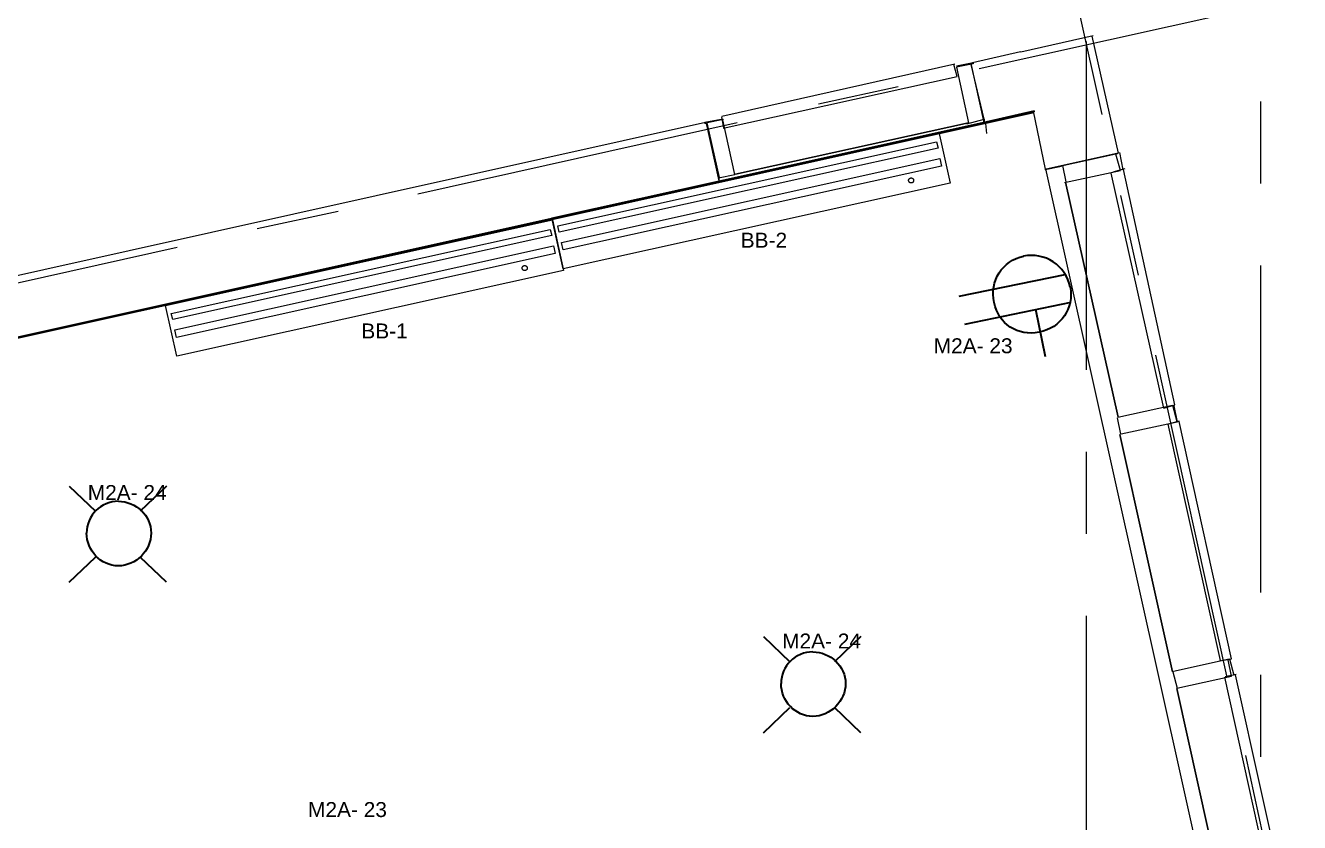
# Model space of a CAD drawing. Header units: millimetres. Extents: x 0.9 to 36.3, y 0.6 to 23.3.
# Drawn here: x 26.941 to 28.882, y 13.757 to 14.971 of the extents above; entities that cross this region are included whole.
import ezdxf

# ---------------------------------------------------------------- set-up
doc = ezdxf.new("R2010")
doc.units = ezdxf.units.MM
doc.header["$LTSCALE"] = 0.007
doc.linetypes.add('HIDDEN', pattern=[9.525, 6.35, -3.175])
doc.layers.add('Dotted', color=1, linetype='HIDDEN', lineweight=30, true_color=0xff0000)
doc.layers.add('PDF2_Geometry', color=7, linetype='Continuous')
doc.layers.add('PDF_Text', color=7, linetype='Continuous')
doc.layers.add('PDF_Geometry', color=7, linetype='Continuous', true_color=0x777777)
doc.styles.add('PDF Arial', font='arial.ttf')

msp = doc.modelspace()

# ---------------------------------------------------------------- linework, layer by layer
at = {"layer": 'Dotted', "color": 0, "linetype": 'Continuous', "lineweight": 5}
for points in [[(27.7435, 14.6775), (28.3328, 14.8082), (28.35, 14.7308), (27.7607, 14.6001)], [(27.7523, 14.6655), (28.3296, 14.7936), (28.3318, 14.784), (27.7544, 14.656)], [(27.7578, 14.6404), (28.3346, 14.7683), (28.3372, 14.7567), (27.7604, 14.6288)], [(27.1548, 14.5442), (27.7442, 14.6747), (27.7613, 14.5973), (27.172, 14.4668)], [(27.1636, 14.5322), (27.741, 14.6601), (27.7431, 14.6506), (27.1657, 14.5227)], [(27.1691, 14.5071), (27.7459, 14.6349), (27.7485, 14.6233), (27.1717, 14.4955)]]:
    msp.add_lwpolyline(points, close=True, dxfattribs=at)
at = {"layer": 'Dotted', "color": 0, "linetype": 'HIDDEN', "lineweight": 5}
for centre in [(28.2907, 14.7347), (27.702, 14.6012)]:
    msp.add_circle(centre, 0.00385, dxfattribs=at)
at = {"layer": 'PDF2_Geometry', "lineweight": 35}
for points in [[(28.364, 14.5584), (28.5256, 14.5915)], [(28.3727, 14.5159), (28.5343, 14.5491)], [(28.4952, 14.4662), (28.4805, 14.538)]]:
    msp.add_lwpolyline(points, dxfattribs=at)
msp.add_arc((28.4743, 14.5608), 0.0597, 11.3597, 101.8392, dxfattribs=at)
for points in [[(28.417, 14.5488), (28.4103, 14.5815), (28.4294, 14.6126), (28.4621, 14.6193)], [(28.5329, 14.5726), (28.5396, 14.54), (28.5185, 14.5101), (28.4859, 14.5034)], [(28.4859, 14.5034), (28.4532, 14.4967), (28.4237, 14.5162), (28.417, 14.5488)]]:
    msp.add_open_spline(points, degree=3, dxfattribs=at)
at = {"layer": 'PDF_Geometry', "lineweight": 9}
for points in [[(28.5819, 14.8351), (28.4735, 15.3218)], [(28.3941, 14.9054), (28.8824, 15.0137)], [(28.5577, 14.4463), (28.5577, 14.9463)], [(28.3599, 14.9092), (28.385, 14.9142), (28.385, 14.9125)], [(28.1494, 14.8513), (28.271, 14.878)], [(28.8237, 14.7302), (28.8237, 14.8552)], [(26.2064, 14.3358), (28.4782, 14.8408), (28.4782, 14.8392), (26.2064, 14.3341), (28.4782, 14.8392)], [(28.4782, 14.8375), (26.2082, 14.3341)], [(27.5391, 14.7145), (28.0257, 14.8228)], [(27.9774, 14.8211), (27.9756, 14.8228)], [(27.9765, 14.8233), (28.0015, 14.8283)], [(28.4022, 14.8278), (28.4022, 14.8228), (27.9956, 14.7328)], [(28.6027, 14.7747), (28.6061, 14.7763)], [(28.608, 14.7773), (28.613, 14.7507)], [(28.4947, 14.7515), (28.5197, 14.7565)], [(28.8444, 13.1872), (28.496, 14.7522)], [(27.9981, 14.7341), (27.9981, 14.7391)], [(28.6371, 14.5902), (28.6104, 14.7119)], [(27.2944, 14.6613), (27.4177, 14.688)], [(26.6859, 14.5245), (27.1725, 14.6329)], [(28.8237, 14.1068), (28.8237, 14.6052)], [(28.7719, 13.9801), (28.6635, 14.4684)], [(28.6909, 14.3913), (28.6959, 14.3663)], [(28.5577, 14.1963), (28.5577, 14.3213)], [(28.5577, 13.573), (28.5577, 14.0714)], [(28.7755, 14.0061), (28.7822, 13.9811)], [(28.8237, 13.8568), (28.8237, 13.9818)], [(28.8271, 13.7369), (28.8004, 13.8586)]]:
    msp.add_lwpolyline(points, dxfattribs=at)
at = {"layer": 'PDF_Geometry', "lineweight": 18}
for points in [[(28.458, 14.9307), (28.5681, 14.9557)], [(28.566, 14.9547), (28.6061, 14.7763), (28.4944, 14.7514)], [(28.4575, 14.9305), (28.3842, 14.9138)], [(28.3598, 14.9074), (28.3781, 14.8224)], [(28.385, 14.9125), (28.3599, 14.9075)], [(28.3756, 14.8211), (28.4022, 14.8278), (28.3822, 14.9111)], [(28.4022, 14.8228), (28.3822, 14.9128)], [(28.4782, 14.8408), (28.4049, 14.8241)], [(28.4955, 14.7519), (28.4772, 14.8403)], [(26.0907, 14.4037), (27.9774, 14.8237)], [(26.2064, 14.3357), (27.9981, 14.7341), (27.9782, 14.8241)], [(27.9797, 14.8224), (27.9981, 14.7391)], [(28.005, 14.8275), (27.9799, 14.8225)], [(27.9973, 14.7386), (28.0223, 14.7436), (28.0039, 14.827)], [(28.6026, 14.7746), (28.5192, 14.7563)], [(28.5246, 14.7314), (28.6095, 14.7497), (28.6028, 14.7747)], [(28.5215, 14.7575), (28.5266, 14.7325)], [(28.689, 14.392), (28.6057, 14.3736)], [(28.6108, 14.3488), (28.6959, 14.3671), (28.6892, 14.3921)], [(28.6046, 14.3731), (28.6095, 14.3481)], [(28.7753, 14.0052), (28.6904, 13.9868)], [(28.6954, 13.9611), (28.7788, 13.9794), (28.7738, 14.0044)], [(28.6892, 13.9863), (28.6959, 13.9613)]]:
    msp.add_lwpolyline(points, dxfattribs=at)
at = {"layer": 'PDF_Geometry', "lineweight": 13}
for points in [[(28.3573, 14.912), (28.0023, 14.832)], [(28.0041, 14.8145), (28.3608, 14.8929), (28.3557, 14.9112)], [(28.0017, 14.8317), (28.005, 14.815)], [(28.6164, 14.7524), (28.5982, 14.7474)], [(28.5951, 14.7459), (28.6751, 14.3876)], [(28.6757, 14.3879), (28.6924, 14.3929), (28.6141, 14.7512)], [(28.6993, 14.368), (28.681, 14.363)], [(28.7604, 14.0027), (28.7788, 14.0061), (28.6988, 14.3677)], [(28.6816, 14.3632), (28.7615, 14.0033)], [(28.7679, 13.9781), (28.8479, 13.6164)], [(28.7857, 13.982), (28.7691, 13.9787)], [(28.8485, 13.6167), (28.8651, 13.6201), (28.7851, 13.9817)]]:
    msp.add_lwpolyline(points, dxfattribs=at)
at = {"layer": 'PDF_Geometry', "lineweight": 9}
for points in [[(28.3781, 14.8224), (28.0231, 14.7441)], [(28.526, 14.7322), (28.6061, 14.3739)], [(28.6089, 14.3478), (28.689, 13.9862)], [(28.6954, 13.961), (28.7753, 13.601)]]:
    msp.add_lwpolyline(points, close=True, dxfattribs=at)
at = {"layer": 'PDF_Geometry', "color": 253, "lineweight": 9, "true_color": 0xababab}
msp.add_lwpolyline([(28.404, 14.8212), (28.4057, 14.8062)], dxfattribs=at)
at = {"layer": 'PDF_Geometry', "lineweight": 35}
for points in [[(27.0079, 14.2692), (27.0479, 14.2309)], [(27.1563, 14.2692), (27.1163, 14.2309)], [(27.0079, 14.1226), (27.0479, 14.1609)], [(27.1563, 14.1226), (27.1163, 14.1609)], [(28.0659, 14.0399), (28.1059, 14.0016)], [(28.2142, 14.0399), (28.1742, 14.0016)], [(28.0659, 13.8933), (28.1059, 13.9316)], [(28.2142, 13.8933), (28.1742, 13.9316)]]:
    msp.add_lwpolyline(points, dxfattribs=at)
for centre in [(27.083, 14.1975), (28.1409, 13.9682)]:
    msp.add_arc(centre, 0.0484, 90.0411, 179.9589, dxfattribs=at)
for points in [[(27.0829, 14.2459), (27.1096, 14.2459), (27.1329, 14.2242), (27.1329, 14.1976)], [(27.0829, 14.1476), (27.0563, 14.1476), (27.0346, 14.1709), (27.0346, 14.1976)], [(27.1329, 14.1976), (27.1329, 14.1709), (27.1096, 14.1476), (27.0829, 14.1476)], [(28.1409, 14.0166), (28.1675, 14.0166), (28.1909, 13.9949), (28.1909, 13.9683)], [(28.1409, 13.9183), (28.1142, 13.9183), (28.0925, 13.9416), (28.0925, 13.9683)], [(28.1909, 13.9683), (28.1909, 13.9416), (28.1675, 13.9183), (28.1409, 13.9183)]]:
    msp.add_open_spline(points, degree=3, dxfattribs=at)

# ---------------------------------------------------------------- texts
at = {"layer": 'PDF_Text', "char_height": 0.02276, "attachment_point": 4, "style": 'PDF Arial'}
for s, insert in [('BB-2', (28.0311, 14.6437)), ('BB-1', (27.4531, 14.5054)), ('M2A- 23', (28.3251, 14.4827)), ('M2A- 24', (27.0363, 14.2593)), ('M2A- 24', (28.0942, 14.0331)), ('M2A- 23', (27.3719, 13.7762))]:
    msp.add_mtext(s, dxfattribs=dict(at, insert=insert))

doc.saveas('drawing.dxf')
